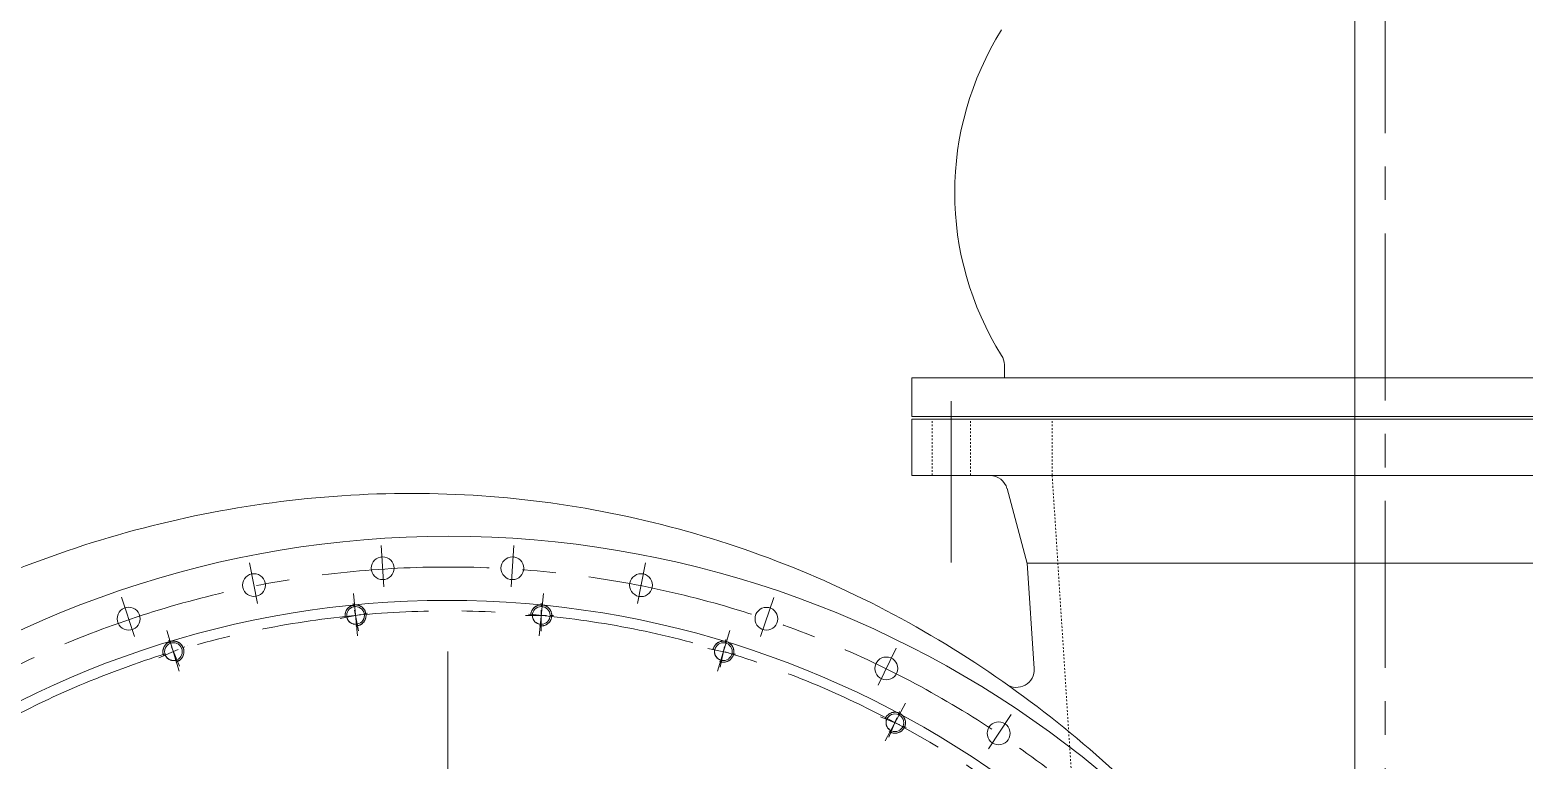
# Model space of a CAD drawing. Header units: inches. Extents: x 0 to 26418, y 0 to 20128.
# Drawn here: x 3764 to 4616, y 16180 to 16596 of the extents above; entities that cross this region are included whole.
import ezdxf

# ---------------------------------------------------------------- set-up
doc = ezdxf.new("R2010")
doc.units = ezdxf.units.IN
doc.header["$MEASUREMENT"] = 0
for name, pattern in [('ACAD_ISO02W100', [15, 12, -3]), ('CENTER', [50.8, 31.75, -6.35, 6.35, -6.35]), ('点画线', [18, 12, -2, 2, -2]), ('虚线', [2, 1, -1])]:
    doc.linetypes.add(name, pattern=pattern)
for name, color, linetype, lineweight in [('CAXA1', 5, 'CENTER', 5), ('中心线层', 5, 'CENTER', 5), ('细实线层', 7, 'Continuous', 5), ('虚线层', 6, 'ACAD_ISO02W100', 5)]:
    doc.layers.add(name, color=color, linetype=linetype, lineweight=lineweight)

msp = doc.modelspace()

# ---------------------------------------------------------------- linework, layer by layer
at = {"color": 7, "lineweight": 5}
for p, q in [((4519.8, 15882.91), (4519.8, 16785.18)), ((4807.19, 16398.08), (4267.19, 16398.08)), ((4267.19, 16398.08), (4267.19, 16376.08)), ((4319.91, 16405.49), (4319.91, 16398.08)), ((4807.19, 16376.08), (4267.19, 16376.08)), ((4267.19, 16374.42), (4807.19, 16374.42)), ((4267.19, 16342.42), (4267.19, 16374.42)), ((4267.19, 16374.42), (4807.19, 16374.42)), ((4267.19, 16342.42), (4807.19, 16342.42)), ((4332.84, 16292.31), (4321.43, 16334.9)), ((4336.87, 16232.29), (4332.84, 16292.42)), ((4332.84, 16292.42), (4741.13, 16292.42)), ((3944.08, 16263.01), (3944.06, 16262.7)), ((3944.06, 16262.7), (3944.07, 16262.38)), ((3944.07, 16262.38), (3944.09, 16262.07)), ((3944.1, 16263.32), (3944.08, 16263.01)), ((3944.09, 16262.07), (3944.12, 16261.76)), ((3944.15, 16263.63), (3944.1, 16263.32)), ((3944.12, 16261.76), (3944.18, 16261.45)), ((3944.21, 16263.94), (3944.15, 16263.63)), ((3944.18, 16261.45), (3945.11, 16261.63)), ((3944.18, 16261.45), (3944.18, 16261.45)), ((3944.29, 16264.25), (3944.21, 16263.94)), ((3944.38, 16264.55), (3944.29, 16264.25)), ((3944.49, 16264.84), (3944.38, 16264.55)), ((3944.61, 16265.13), (3944.49, 16264.84)), ((3944.75, 16265.41), (3944.61, 16265.13)), ((3944.91, 16265.69), (3944.75, 16265.41)), ((3945.07, 16265.95), (3944.91, 16265.69)), ((3945.25, 16266.21), (3945.07, 16265.95)), ((3945.11, 16261.63), (3945.11, 16261.63)), ((3945.11, 16261.63), (3945.17, 16261.37)), ((3945.17, 16261.37), (3945.24, 16261.12)), ((3945.24, 16261.12), (3945.32, 16260.87)), ((3945.45, 16266.46), (3945.25, 16266.21)), ((3945.32, 16260.87), (3945.42, 16260.62)), ((3945.66, 16266.69), (3945.45, 16266.46)), ((3945.88, 16266.92), (3945.66, 16266.69)), ((3946.11, 16267.13), (3945.88, 16266.92)), ((3946.35, 16267.33), (3946.11, 16267.13)), ((3946.6, 16267.52), (3946.35, 16267.33)), ((3946.86, 16267.69), (3946.6, 16267.52)), ((3947.13, 16267.85), (3946.86, 16267.69)), ((3947.41, 16268), (3947.13, 16267.85)), ((3947.69, 16268.13), (3947.41, 16268)), ((3947.99, 16268.25), (3947.69, 16268.13)), ((3948.28, 16268.35), (3947.99, 16268.25)), ((3948.59, 16268.43), (3948.28, 16268.35)), ((3948.89, 16268.5), (3948.59, 16268.43)), ((3949.2, 16268.56), (3948.89, 16268.5)), ((3949.51, 16268.59), (3949.2, 16268.56)), ((3949.83, 16268.61), (3949.51, 16268.59)), ((3950.14, 16268.62), (3949.83, 16268.61)), ((3950.45, 16268.61), (3950.14, 16268.62)), ((3950.77, 16268.58), (3950.45, 16268.61)), ((3951.08, 16268.53), (3950.77, 16268.58)), ((3951.39, 16268.47), (3951.08, 16268.53)), ((3951.69, 16268.39), (3951.39, 16268.47)), ((3951.99, 16268.3), (3951.69, 16268.39)), ((3952.29, 16268.19), (3951.99, 16268.3)), ((3952.57, 16268.07), (3952.29, 16268.19)), ((3952.86, 16267.93), (3952.57, 16268.07)), ((3953.13, 16267.77), (3952.86, 16267.93)), ((3953.4, 16267.61), (3953.13, 16267.77)), ((3953.65, 16267.43), (3953.4, 16267.61)), ((3953.9, 16267.23), (3953.65, 16267.43)), ((3954.14, 16267.02), (3953.9, 16267.23)), ((3954.36, 16266.81), (3954.14, 16267.02)), ((3954.57, 16266.57), (3954.36, 16266.81)), ((3954.77, 16266.33), (3954.57, 16266.57)), ((3954.96, 16266.08), (3954.77, 16266.33)), ((3955.14, 16265.82), (3954.96, 16266.08)), ((3955.3, 16265.55), (3955.14, 16265.82)), ((3955.44, 16265.27), (3955.3, 16265.55)), ((3955.58, 16264.99), (3955.44, 16265.27)), ((3955.69, 16264.7), (3955.58, 16264.99)), ((3955.79, 16264.4), (3955.69, 16264.7)), ((3955.74, 16260.69), (3955.84, 16260.99)), ((3955.88, 16264.1), (3955.79, 16264.4)), ((3955.84, 16260.99), (3955.91, 16261.29)), ((3955.95, 16263.79), (3955.88, 16264.1)), ((3955.91, 16261.29), (3955.98, 16261.6)), ((3956, 16263.48), (3955.95, 16263.79)), ((3955.95, 16263.79), (3955.95, 16263.79)), ((3955.98, 16261.6), (3956.02, 16261.91)), ((3956.04, 16263.17), (3956, 16263.48)), ((3956.02, 16261.91), (3956.05, 16262.23)), ((3956.06, 16262.85), (3956.04, 16263.17)), ((3956.05, 16262.23), (3956.06, 16262.54)), ((3956.06, 16262.54), (3956.06, 16262.85)), ((4049.93, 16262.93), (4049.92, 16262.62)), ((4049.92, 16262.62), (4049.92, 16262.62)), ((4049.92, 16262.62), (4050.87, 16262.62)), ((4049.95, 16263.25), (4049.93, 16262.93)), ((4049.99, 16263.56), (4049.95, 16263.25)), ((4050.05, 16263.87), (4049.99, 16263.56)), ((4050.13, 16264.17), (4050.05, 16263.87)), ((4050.21, 16264.47), (4050.13, 16264.17)), ((4050.32, 16264.77), (4050.21, 16264.47)), ((4050.44, 16265.06), (4050.32, 16264.77)), ((4050.57, 16265.34), (4050.44, 16265.06)), ((4050.72, 16265.62), (4050.57, 16265.34)), ((4050.89, 16265.89), (4050.72, 16265.62)), ((4050.87, 16262.62), (4050.87, 16262.62)), ((4050.87, 16262.62), (4050.88, 16262.35)), ((4050.88, 16262.35), (4050.9, 16262.09)), ((4051.07, 16266.15), (4050.89, 16265.89)), ((4050.9, 16262.09), (4050.93, 16261.83)), ((4050.93, 16261.83), (4050.98, 16261.57)), ((4050.98, 16261.57), (4051.04, 16261.31)), ((4051.04, 16261.31), (4051.12, 16261.06)), ((4051.26, 16266.39), (4051.07, 16266.15)), ((4051.12, 16261.06), (4051.2, 16260.81)), ((4051.46, 16266.63), (4051.26, 16266.39)), ((4051.68, 16266.86), (4051.46, 16266.63)), ((4051.91, 16267.08), (4051.68, 16266.86)), ((4052.15, 16267.28), (4051.91, 16267.08)), ((4052.39, 16267.47), (4052.15, 16267.28)), ((4052.65, 16267.65), (4052.39, 16267.47)), ((4052.92, 16267.81), (4052.65, 16267.65)), ((4053.2, 16267.96), (4052.92, 16267.81)), ((4053.48, 16268.1), (4053.2, 16267.96)), ((4053.77, 16268.22), (4053.48, 16268.1)), ((4054.07, 16268.32), (4053.77, 16268.22)), ((4054.37, 16268.41), (4054.07, 16268.32)), ((4054.67, 16268.49), (4054.37, 16268.41)), ((4054.98, 16268.54), (4054.67, 16268.49)), ((4055.29, 16268.59), (4054.98, 16268.54)), ((4055.61, 16268.61), (4055.29, 16268.59)), ((4055.92, 16268.62), (4055.61, 16268.61)), ((4056.24, 16268.61), (4055.92, 16268.62)), ((4056.55, 16268.59), (4056.24, 16268.61)), ((4056.86, 16268.54), (4056.55, 16268.59)), ((4057.17, 16268.49), (4056.86, 16268.54)), ((4057.47, 16268.41), (4057.17, 16268.49)), ((4057.78, 16268.32), (4057.47, 16268.41)), ((4058.07, 16268.22), (4057.78, 16268.32)), ((4058.36, 16268.1), (4058.07, 16268.22)), ((4058.64, 16267.96), (4058.36, 16268.1)), ((4058.92, 16267.81), (4058.64, 16267.96)), ((4059.19, 16267.65), (4058.92, 16267.81)), ((4059.45, 16267.47), (4059.19, 16267.65)), ((4059.7, 16267.28), (4059.45, 16267.47)), ((4059.94, 16267.08), (4059.7, 16267.28)), ((4060.16, 16266.86), (4059.94, 16267.08)), ((4060.38, 16266.63), (4060.16, 16266.86)), ((4060.58, 16266.39), (4060.38, 16266.63)), ((4060.78, 16266.15), (4060.58, 16266.39)), ((4060.95, 16265.89), (4060.78, 16266.15)), ((4061.12, 16265.62), (4060.95, 16265.89)), ((4061.27, 16265.34), (4061.12, 16265.62)), ((4061.4, 16265.06), (4061.27, 16265.34)), ((4061.52, 16264.77), (4061.4, 16265.06)), ((4061.63, 16264.47), (4061.52, 16264.77)), ((4061.72, 16264.17), (4061.63, 16264.47)), ((4061.63, 16260.76), (4061.72, 16261.07)), ((4061.79, 16263.87), (4061.72, 16264.17)), ((4061.72, 16261.07), (4061.79, 16261.37)), ((4061.85, 16263.56), (4061.79, 16263.87)), ((4061.79, 16261.37), (4061.85, 16261.68)), ((4061.89, 16263.25), (4061.85, 16263.56)), ((4061.85, 16261.68), (4061.89, 16261.99)), ((4061.91, 16262.93), (4061.89, 16263.25)), ((4061.89, 16261.99), (4061.91, 16262.3)), ((4061.92, 16262.62), (4061.91, 16262.93)), ((4061.91, 16262.3), (4061.92, 16262.62)), ((4061.92, 16262.62), (4061.92, 16262.62)), ((3945.42, 16260.62), (3945.53, 16260.38)), ((3945.53, 16260.38), (3945.65, 16260.15)), ((3945.65, 16260.15), (3945.79, 16259.92)), ((3945.79, 16259.92), (3945.94, 16259.7)), ((3945.94, 16259.7), (3946.09, 16259.49)), ((3946.09, 16259.49), (3946.26, 16259.29)), ((3946.26, 16259.29), (3946.44, 16259.09)), ((3946.44, 16259.09), (3946.63, 16258.91)), ((3946.63, 16258.91), (3946.83, 16258.73)), ((3946.83, 16258.73), (3947.04, 16258.57)), ((3947.04, 16258.57), (3947.26, 16258.42)), ((3947.26, 16258.42), (3947.48, 16258.28)), ((3947.48, 16258.28), (3947.71, 16258.15)), ((3947.71, 16258.15), (3947.95, 16258.03)), ((3947.95, 16258.03), (3948.19, 16257.93)), ((3948.19, 16257.93), (3948.44, 16257.83)), ((3948.44, 16257.83), (3948.69, 16257.76)), ((3948.69, 16257.76), (3948.95, 16257.69)), ((3948.95, 16257.69), (3949.21, 16257.64)), ((3949.21, 16257.64), (3949.47, 16257.6)), ((3949.47, 16257.6), (3949.73, 16257.58)), ((3949.73, 16257.58), (3950, 16257.57)), ((3950, 16257.57), (3950.26, 16257.57)), ((3950.26, 16257.57), (3950.52, 16257.59)), ((3950.52, 16257.59), (3950.79, 16257.62)), ((3950.79, 16257.62), (3951.05, 16257.66)), ((3951.05, 16257.66), (3951.05, 16257.66)), ((3951.05, 16257.66), (3951.23, 16256.73)), ((3951.23, 16256.73), (3951.54, 16256.8)), ((3951.23, 16256.73), (3951.23, 16256.73)), ((3951.54, 16256.8), (3951.84, 16256.89)), ((3951.84, 16256.89), (3952.14, 16256.99)), ((3952.14, 16256.99), (3952.43, 16257.11)), ((3952.43, 16257.11), (3952.72, 16257.24)), ((3952.72, 16257.24), (3952.99, 16257.38)), ((3952.99, 16257.38), (3953.26, 16257.54)), ((3953.26, 16257.54), (3953.53, 16257.72)), ((3953.53, 16257.72), (3953.78, 16257.91)), ((3953.78, 16257.91), (3954.02, 16258.11)), ((3954.02, 16258.11), (3954.25, 16258.32)), ((3954.25, 16258.32), (3954.47, 16258.55)), ((3954.47, 16258.55), (3954.68, 16258.78)), ((3954.68, 16258.78), (3954.87, 16259.03)), ((3954.87, 16259.03), (3955.05, 16259.29)), ((3955.05, 16259.29), (3955.22, 16259.55)), ((3955.22, 16259.55), (3955.37, 16259.82)), ((3955.37, 16259.82), (3955.51, 16260.11)), ((3955.51, 16260.11), (3955.64, 16260.4)), ((3955.64, 16260.4), (3955.74, 16260.69)), ((4051.2, 16260.81), (4051.31, 16260.56)), ((4051.31, 16260.56), (4051.42, 16260.32)), ((4051.42, 16260.32), (4051.55, 16260.09)), ((4051.55, 16260.09), (4051.68, 16259.87)), ((4051.68, 16259.87), (4051.83, 16259.65)), ((4051.83, 16259.65), (4051.99, 16259.44)), ((4051.99, 16259.44), (4052.17, 16259.24)), ((4052.17, 16259.24), (4052.35, 16259.05)), ((4052.35, 16259.05), (4052.54, 16258.86)), ((4052.54, 16258.86), (4052.74, 16258.69)), ((4052.74, 16258.69), (4052.95, 16258.53)), ((4052.95, 16258.53), (4053.17, 16258.38)), ((4053.17, 16258.38), (4053.39, 16258.24)), ((4053.39, 16258.24), (4053.63, 16258.12)), ((4053.63, 16258.12), (4053.87, 16258)), ((4053.87, 16258), (4054.11, 16257.9)), ((4054.11, 16257.9), (4054.36, 16257.81)), ((4054.36, 16257.81), (4054.61, 16257.74)), ((4054.61, 16257.74), (4054.87, 16257.68)), ((4054.87, 16257.68), (4055.13, 16257.63)), ((4055.13, 16257.63), (4055.39, 16257.59)), ((4055.39, 16257.59), (4055.66, 16257.57)), ((4055.66, 16257.57), (4055.92, 16257.57)), ((4055.92, 16257.57), (4055.92, 16257.57)), ((4055.92, 16257.57), (4055.92, 16256.62)), ((4055.92, 16256.62), (4056.24, 16256.63)), ((4055.92, 16256.62), (4055.92, 16256.62)), ((4056.24, 16256.63), (4056.55, 16256.65)), ((4056.55, 16256.65), (4056.86, 16256.69)), ((4056.86, 16256.69), (4057.17, 16256.75)), ((4057.17, 16256.75), (4057.47, 16256.82)), ((4057.47, 16256.82), (4057.78, 16256.91)), ((4057.78, 16256.91), (4058.07, 16257.02)), ((4058.07, 16257.02), (4058.36, 16257.14)), ((4058.36, 16257.14), (4058.64, 16257.27)), ((4058.64, 16257.27), (4058.92, 16257.42)), ((4058.92, 16257.42), (4059.19, 16257.59)), ((4059.19, 16257.59), (4059.45, 16257.76)), ((4059.45, 16257.76), (4059.7, 16257.96)), ((4059.7, 16257.96), (4059.94, 16258.16)), ((4059.94, 16258.16), (4060.16, 16258.38)), ((4060.16, 16258.38), (4060.38, 16258.6)), ((4060.38, 16258.6), (4060.58, 16258.84)), ((4060.58, 16258.84), (4060.78, 16259.09)), ((4060.78, 16259.09), (4060.95, 16259.35)), ((4060.95, 16259.35), (4061.12, 16259.62)), ((4061.12, 16259.62), (4061.27, 16259.89)), ((4061.27, 16259.89), (4061.4, 16260.18)), ((4061.4, 16260.18), (4061.52, 16260.47)), ((4061.52, 16260.47), (4061.63, 16260.76)), ((3840.58, 16243.97), (3840.49, 16243.67)), ((3840.69, 16244.26), (3840.58, 16243.97)), ((3840.82, 16244.55), (3840.69, 16244.26)), ((3840.97, 16244.83), (3840.82, 16244.55)), ((3841.12, 16245.1), (3840.97, 16244.83)), ((3841.29, 16245.37), (3841.12, 16245.1)), ((3841.48, 16245.62), (3841.29, 16245.37)), ((3841.68, 16245.86), (3841.48, 16245.62)), ((3841.89, 16246.1), (3841.68, 16245.86)), ((3842.11, 16246.32), (3841.89, 16246.1)), ((3842.34, 16246.53), (3842.11, 16246.32)), ((3842.59, 16246.73), (3842.34, 16246.53)), ((3842.84, 16246.91), (3842.59, 16246.73)), ((3843.1, 16247.08), (3842.84, 16246.91)), ((3843.38, 16247.24), (3843.1, 16247.08)), ((3843.65, 16247.38), (3843.38, 16247.24)), ((3843.94, 16247.51), (3843.65, 16247.38)), ((3844.24, 16247.62), (3843.94, 16247.51)), ((3844.53, 16247.72), (3844.24, 16247.62)), ((3844.84, 16247.8), (3844.53, 16247.72)), ((3845.14, 16247.87), (3844.84, 16247.8)), ((3845.45, 16247.92), (3845.14, 16247.87)), ((3845.77, 16247.95), (3845.45, 16247.92)), ((3846.08, 16247.96), (3845.77, 16247.95)), ((3846.4, 16247.96), (3846.08, 16247.96)), ((3846.71, 16247.95), (3846.4, 16247.96)), ((3847.02, 16247.92), (3846.71, 16247.95)), ((3847.33, 16247.87), (3847.02, 16247.92)), ((3847.64, 16247.8), (3847.33, 16247.87)), ((3847.94, 16247.72), (3847.64, 16247.8)), ((3848.24, 16247.62), (3847.94, 16247.72)), ((3848.53, 16247.51), (3848.24, 16247.62)), ((3848.82, 16247.38), (3848.53, 16247.51)), ((3849.1, 16247.24), (3848.82, 16247.38)), ((3849.37, 16247.08), (3849.1, 16247.24)), ((3849.64, 16246.91), (3849.37, 16247.08)), ((3849.89, 16246.73), (3849.64, 16246.91)), ((3850.13, 16246.53), (3849.89, 16246.73)), ((3850.37, 16246.32), (3850.13, 16246.53)), ((3850.59, 16246.1), (3850.37, 16246.32)), ((3850.8, 16245.86), (3850.59, 16246.1)), ((3851, 16245.62), (3850.8, 16245.86)), ((3851.18, 16245.37), (3851, 16245.62)), ((3851.35, 16245.1), (3851.18, 16245.37)), ((3851.51, 16244.83), (3851.35, 16245.1)), ((3851.65, 16244.55), (3851.51, 16244.83)), ((3851.78, 16244.26), (3851.65, 16244.55)), ((3851.89, 16243.97), (3851.78, 16244.26)), ((3851.78, 16244.26), (3851.78, 16244.26)), ((3851.99, 16243.67), (3851.89, 16243.97)), ((4154.12, 16244.04), (4154.02, 16243.75)), ((4154.23, 16244.34), (4154.12, 16244.04)), ((4154.36, 16244.62), (4154.23, 16244.34)), ((4154.51, 16244.9), (4154.36, 16244.62)), ((4154.67, 16245.17), (4154.51, 16244.9)), ((4154.85, 16245.43), (4154.67, 16245.17)), ((4155.03, 16245.68), (4154.85, 16245.43)), ((4155.23, 16245.92), (4155.03, 16245.68)), ((4155.45, 16246.15), (4155.23, 16245.92)), ((4155.67, 16246.37), (4155.45, 16246.15)), ((4155.91, 16246.58), (4155.67, 16246.37)), ((4156.16, 16246.77), (4155.91, 16246.58)), ((4156.41, 16246.96), (4156.16, 16246.77)), ((4156.68, 16247.12), (4156.41, 16246.96)), ((4156.95, 16247.28), (4156.68, 16247.12)), ((4157.23, 16247.42), (4156.95, 16247.28)), ((4157.52, 16247.54), (4157.23, 16247.42)), ((4157.82, 16247.65), (4157.52, 16247.54)), ((4158.12, 16247.74), (4157.82, 16247.65)), ((4158.42, 16247.82), (4158.12, 16247.74)), ((4158.73, 16247.88), (4158.42, 16247.82)), ((4159.04, 16247.92), (4158.73, 16247.88)), ((4159.35, 16247.95), (4159.04, 16247.92)), ((4159.67, 16247.97), (4159.35, 16247.95)), ((4159.98, 16247.96), (4159.67, 16247.97)), ((4160.29, 16247.94), (4159.98, 16247.96)), ((4160.61, 16247.9), (4160.29, 16247.94)), ((4160.92, 16247.85), (4160.61, 16247.9)), ((4161.22, 16247.78), (4160.92, 16247.85)), ((4161.52, 16247.7), (4161.22, 16247.78)), ((4161.82, 16247.6), (4161.52, 16247.7)), ((4162.11, 16247.48), (4161.82, 16247.6)), ((4162.4, 16247.35), (4162.11, 16247.48)), ((4162.68, 16247.2), (4162.4, 16247.35)), ((4162.95, 16247.04), (4162.68, 16247.2)), ((4163.21, 16246.87), (4162.95, 16247.04)), ((4163.46, 16246.68), (4163.21, 16246.87)), ((4163.7, 16246.48), (4163.46, 16246.68)), ((4163.93, 16246.26), (4163.7, 16246.48)), ((4164.15, 16246.04), (4163.93, 16246.26)), ((4164.36, 16245.8), (4164.15, 16246.04)), ((4164.55, 16245.56), (4164.36, 16245.8)), ((4164.73, 16245.3), (4164.55, 16245.56)), ((4164.9, 16245.03), (4164.73, 16245.3)), ((4165.06, 16244.76), (4164.9, 16245.03)), ((4165.19, 16244.48), (4165.06, 16244.76)), ((4165.32, 16244.19), (4165.19, 16244.48)), ((4165.43, 16243.9), (4165.32, 16244.19)), ((4165.52, 16243.6), (4165.43, 16243.9)), ((3840.26, 16242.44), (3840.24, 16242.12)), ((3840.24, 16242.12), (3840.24, 16241.81)), ((3840.24, 16241.81), (3840.26, 16241.5)), ((3840.29, 16242.75), (3840.26, 16242.44)), ((3840.26, 16241.5), (3840.29, 16241.18)), ((3840.34, 16243.06), (3840.29, 16242.75)), ((3840.29, 16241.18), (3840.34, 16240.87)), ((3840.4, 16243.37), (3840.34, 16243.06)), ((3840.34, 16240.87), (3840.4, 16240.57)), ((3840.49, 16243.67), (3840.4, 16243.37)), ((3840.4, 16240.57), (3840.49, 16240.26)), ((3840.49, 16240.26), (3840.58, 16239.96)), ((3840.58, 16239.96), (3840.69, 16239.67)), ((3840.69, 16239.67), (3841.57, 16240.03)), ((3840.69, 16239.67), (3840.69, 16239.67)), ((3841.57, 16240.03), (3841.57, 16240.03)), ((3841.57, 16240.03), (3841.68, 16239.79)), ((3841.68, 16239.79), (3841.8, 16239.56)), ((3841.8, 16239.56), (3841.93, 16239.33)), ((3841.93, 16239.33), (3842.07, 16239.1)), ((3842.07, 16239.1), (3842.23, 16238.89)), ((3842.23, 16238.89), (3842.4, 16238.69)), ((3842.4, 16238.69), (3842.57, 16238.49)), ((3842.57, 16238.49), (3842.76, 16238.3)), ((3842.76, 16238.3), (3842.96, 16238.12)), ((3842.96, 16238.12), (3843.16, 16237.96)), ((3843.16, 16237.96), (3843.38, 16237.8)), ((3843.38, 16237.8), (3843.6, 16237.66)), ((3843.6, 16237.66), (3843.83, 16237.53)), ((3843.83, 16237.53), (3844.06, 16237.41)), ((3844.06, 16237.41), (3844.3, 16237.3)), ((3844.3, 16237.3), (3844.55, 16237.2)), ((3844.55, 16237.2), (3844.8, 16237.12)), ((3844.8, 16237.12), (3845.06, 16237.05)), ((3845.06, 16237.05), (3845.32, 16237)), ((3845.32, 16237), (3845.58, 16236.96)), ((3845.58, 16236.96), (3845.84, 16236.93)), ((3845.84, 16236.93), (3846.11, 16236.92)), ((3846.11, 16236.92), (3846.37, 16236.92)), ((3846.37, 16236.92), (3846.63, 16236.93)), ((3846.63, 16236.93), (3846.9, 16236.96)), ((3846.9, 16236.96), (3847.16, 16237)), ((3847.16, 16237), (3847.42, 16237.05)), ((3847.42, 16237.05), (3847.67, 16237.12)), ((3847.67, 16237.12), (3847.92, 16237.2)), ((3847.92, 16237.2), (3848.17, 16237.3)), ((3848.17, 16237.3), (3848.17, 16237.3)), ((3848.17, 16237.3), (3848.53, 16236.42)), ((3848.53, 16236.42), (3848.82, 16236.55)), ((3848.53, 16236.42), (3848.53, 16236.42)), ((3848.82, 16236.55), (3849.1, 16236.69)), ((3849.1, 16236.69), (3849.37, 16236.85)), ((3849.37, 16236.85), (3849.64, 16237.02)), ((3849.64, 16237.02), (3849.89, 16237.21)), ((3849.89, 16237.21), (3850.13, 16237.4)), ((3850.13, 16237.4), (3850.37, 16237.61)), ((3850.37, 16237.61), (3850.59, 16237.84)), ((3850.59, 16237.84), (3850.8, 16238.07)), ((3850.8, 16238.07), (3851, 16238.31)), ((3851, 16238.31), (3851.18, 16238.57)), ((3851.18, 16238.57), (3851.35, 16238.83)), ((3851.35, 16238.83), (3851.51, 16239.1)), ((3851.51, 16239.1), (3851.65, 16239.38)), ((3851.65, 16239.38), (3851.78, 16239.67)), ((3851.78, 16239.67), (3851.89, 16239.96)), ((3851.89, 16239.96), (3851.99, 16240.26)), ((3852.07, 16243.37), (3851.99, 16243.67)), ((3851.99, 16240.26), (3852.07, 16240.57)), ((3852.14, 16243.06), (3852.07, 16243.37)), ((3852.07, 16240.57), (3852.14, 16240.87)), ((3852.19, 16242.75), (3852.14, 16243.06)), ((3852.14, 16240.87), (3852.19, 16241.18)), ((3852.22, 16242.44), (3852.19, 16242.75)), ((3852.19, 16241.18), (3852.22, 16241.5)), ((3852.24, 16242.12), (3852.22, 16242.44)), ((3852.22, 16241.5), (3852.24, 16241.81)), ((3852.24, 16241.81), (3852.24, 16242.12)), ((4153.93, 16243.44), (4153.86, 16243.14)), ((4153.86, 16243.14), (4153.86, 16243.14)), ((4153.86, 16243.14), (4154.79, 16242.95)), ((4154.02, 16243.75), (4153.93, 16243.44)), ((4154.7, 16242.16), (4154.69, 16241.9)), ((4154.69, 16241.9), (4154.7, 16241.64)), ((4154.71, 16242.43), (4154.7, 16242.16)), ((4154.7, 16241.64), (4154.73, 16241.37)), ((4154.74, 16242.69), (4154.71, 16242.43)), ((4154.73, 16241.37), (4154.77, 16241.11)), ((4154.79, 16242.95), (4154.74, 16242.69)), ((4154.77, 16241.11), (4154.82, 16240.85)), ((4154.79, 16242.95), (4154.79, 16242.95)), ((4154.82, 16240.85), (4154.88, 16240.6)), ((4154.88, 16240.6), (4154.96, 16240.34)), ((4154.96, 16240.34), (4155.05, 16240.09)), ((4155.05, 16240.09), (4155.16, 16239.85)), ((4155.16, 16239.85), (4155.27, 16239.61)), ((4155.27, 16239.61), (4155.4, 16239.38)), ((4155.4, 16239.38), (4155.54, 16239.16)), ((4155.54, 16239.16), (4155.7, 16238.94)), ((4155.7, 16238.94), (4155.86, 16238.74)), ((4155.86, 16238.74), (4156.04, 16238.54)), ((4156.04, 16238.54), (4156.22, 16238.35)), ((4156.22, 16238.35), (4156.41, 16238.17)), ((4156.41, 16238.17), (4156.62, 16238)), ((4156.62, 16238), (4156.83, 16237.84)), ((4156.83, 16237.84), (4157.05, 16237.69)), ((4157.05, 16237.69), (4157.28, 16237.56)), ((4157.28, 16237.56), (4157.51, 16237.43)), ((4157.51, 16237.43), (4157.75, 16237.32)), ((4157.75, 16237.32), (4158, 16237.23)), ((4158, 16237.23), (4158.25, 16237.14)), ((4158.25, 16237.14), (4158.5, 16237.07)), ((4158.5, 16237.07), (4158.76, 16237.01)), ((4158.76, 16237.01), (4158.57, 16236.08)), ((4158.57, 16236.08), (4158.57, 16236.08)), ((4158.57, 16236.08), (4158.88, 16236.03)), ((4158.76, 16237.01), (4158.76, 16237.01)), ((4158.88, 16236.03), (4159.2, 16235.99)), ((4159.2, 16235.99), (4159.51, 16235.97)), ((4159.51, 16235.97), (4159.82, 16235.97)), ((4159.82, 16235.97), (4160.14, 16235.98)), ((4160.14, 16235.98), (4160.45, 16236.01)), ((4160.45, 16236.01), (4160.76, 16236.05)), ((4160.76, 16236.05), (4161.07, 16236.11)), ((4161.07, 16236.11), (4161.37, 16236.19)), ((4161.37, 16236.19), (4161.67, 16236.28)), ((4161.67, 16236.28), (4161.97, 16236.39)), ((4161.97, 16236.39), (4162.26, 16236.52)), ((4162.26, 16236.52), (4162.54, 16236.66)), ((4162.54, 16236.66), (4162.81, 16236.81)), ((4162.81, 16236.81), (4163.08, 16236.98)), ((4163.08, 16236.98), (4163.34, 16237.16)), ((4163.34, 16237.16), (4163.58, 16237.35)), ((4163.58, 16237.35), (4163.82, 16237.56)), ((4163.82, 16237.56), (4164.04, 16237.78)), ((4164.04, 16237.78), (4164.26, 16238.01)), ((4164.26, 16238.01), (4164.46, 16238.25)), ((4164.46, 16238.25), (4164.65, 16238.5)), ((4164.65, 16238.5), (4164.82, 16238.76)), ((4164.82, 16238.76), (4164.98, 16239.03)), ((4164.98, 16239.03), (4165.13, 16239.31)), ((4165.13, 16239.31), (4165.26, 16239.6)), ((4165.26, 16239.6), (4165.37, 16239.89)), ((4165.37, 16239.89), (4165.48, 16240.19)), ((4165.48, 16240.19), (4165.56, 16240.49)), ((4165.6, 16243.29), (4165.52, 16243.6)), ((4165.56, 16240.49), (4165.63, 16240.8)), ((4165.66, 16242.98), (4165.6, 16243.29)), ((4165.63, 16240.8), (4165.68, 16241.11)), ((4165.63, 16240.8), (4165.63, 16240.8)), ((4165.7, 16242.67), (4165.66, 16242.98)), ((4165.68, 16241.11), (4165.72, 16241.42)), ((4165.73, 16242.36), (4165.7, 16242.67)), ((4165.72, 16241.42), (4165.74, 16241.73)), ((4165.74, 16242.05), (4165.73, 16242.36)), ((4165.74, 16241.73), (4165.74, 16242.05)), ((4252.13, 16204.04), (4252, 16203.75)), ((4252, 16203.75), (4252, 16203.75)), ((4252, 16203.75), (4252.88, 16203.39)), ((4252.27, 16204.32), (4252.13, 16204.04)), ((4252.43, 16204.59), (4252.27, 16204.32)), ((4252.6, 16204.85), (4252.43, 16204.59)), ((4252.51, 16201.85), (4252.49, 16201.59)), ((4252.49, 16201.59), (4252.49, 16201.32)), ((4252.49, 16201.32), (4252.51, 16201.06)), ((4252.54, 16202.12), (4252.51, 16201.85)), ((4252.58, 16202.38), (4252.54, 16202.12)), ((4252.63, 16202.64), (4252.58, 16202.38)), ((4252.79, 16205.11), (4252.6, 16204.85)), ((4252.7, 16202.89), (4252.63, 16202.64)), ((4252.78, 16203.14), (4252.7, 16202.89)), ((4252.88, 16203.39), (4252.78, 16203.14)), ((4252.98, 16205.35), (4252.79, 16205.11)), ((4252.88, 16203.39), (4252.88, 16203.39)), ((4253.19, 16205.59), (4252.98, 16205.35)), ((4253.42, 16205.81), (4253.19, 16205.59)), ((4253.65, 16206.02), (4253.42, 16205.81)), ((4253.89, 16206.22), (4253.65, 16206.02)), ((4254.15, 16206.4), (4253.89, 16206.22)), ((4254.41, 16206.57), (4254.15, 16206.4)), ((4254.68, 16206.73), (4254.41, 16206.57)), ((4254.96, 16206.87), (4254.68, 16206.73)), ((4255.25, 16207), (4254.96, 16206.87)), ((4255.54, 16207.11), (4255.25, 16207)), ((4255.84, 16207.21), (4255.54, 16207.11)), ((4256.15, 16207.29), (4255.84, 16207.21)), ((4256.45, 16207.36), (4256.15, 16207.29)), ((4256.76, 16207.4), (4256.45, 16207.36)), ((4257.08, 16207.44), (4256.76, 16207.4)), ((4257.39, 16207.45), (4257.08, 16207.44)), ((4257.7, 16207.45), (4257.39, 16207.45)), ((4258.02, 16207.44), (4257.7, 16207.45)), ((4258.33, 16207.4), (4258.02, 16207.44)), ((4258.64, 16207.36), (4258.33, 16207.4)), ((4258.95, 16207.29), (4258.64, 16207.36)), ((4259.25, 16207.21), (4258.95, 16207.29)), ((4259.55, 16207.11), (4259.25, 16207.21)), ((4259.84, 16207), (4259.55, 16207.11)), ((4260.13, 16206.87), (4259.84, 16207)), ((4260.41, 16206.73), (4260.13, 16206.87)), ((4260.68, 16206.57), (4260.41, 16206.73)), ((4260.94, 16206.4), (4260.68, 16206.57)), ((4261.2, 16206.22), (4260.94, 16206.4)), ((4261.44, 16206.02), (4261.2, 16206.22)), ((4261.68, 16205.81), (4261.44, 16206.02)), ((4261.9, 16205.59), (4261.68, 16205.81)), ((4262.11, 16205.35), (4261.9, 16205.59)), ((4262.31, 16205.11), (4262.11, 16205.35)), ((4262.49, 16204.85), (4262.31, 16205.11)), ((4262.66, 16204.59), (4262.49, 16204.85)), ((4262.82, 16204.32), (4262.66, 16204.59)), ((4262.96, 16204.04), (4262.82, 16204.32)), ((4263.09, 16203.75), (4262.96, 16204.04)), ((4263.2, 16203.46), (4263.09, 16203.75)), ((4263.3, 16203.16), (4263.2, 16203.46)), ((4263.38, 16202.86), (4263.3, 16203.16)), ((4263.45, 16202.55), (4263.38, 16202.86)), ((4263.49, 16202.24), (4263.45, 16202.55)), ((4263.53, 16201.93), (4263.49, 16202.24)), ((4263.54, 16201.61), (4263.53, 16201.93)), ((4263.53, 16200.99), (4263.54, 16201.3)), ((4263.54, 16201.3), (4263.54, 16201.61)), ((4252.51, 16201.06), (4252.54, 16200.8)), ((4252.54, 16200.8), (4252.58, 16200.54)), ((4252.58, 16200.54), (4252.63, 16200.28)), ((4252.63, 16200.28), (4252.7, 16200.02)), ((4252.7, 16200.02), (4252.78, 16199.77)), ((4252.78, 16199.77), (4252.88, 16199.52)), ((4252.88, 16199.52), (4252.99, 16199.28)), ((4252.99, 16199.28), (4253.11, 16199.05)), ((4253.11, 16199.05), (4253.24, 16198.82)), ((4253.24, 16198.82), (4253.38, 16198.59)), ((4253.38, 16198.59), (4253.54, 16198.38)), ((4253.54, 16198.38), (4253.7, 16198.17)), ((4253.7, 16198.17), (4253.88, 16197.98)), ((4253.88, 16197.98), (4254.07, 16197.79)), ((4254.07, 16197.79), (4254.26, 16197.61)), ((4254.26, 16197.61), (4254.47, 16197.45)), ((4254.47, 16197.45), (4254.68, 16197.29)), ((4254.68, 16197.29), (4254.91, 16197.15)), ((4254.91, 16197.15), (4255.14, 16197.02)), ((4255.14, 16197.02), (4255.37, 16196.9)), ((4255.61, 16196.79), (4255.25, 16195.91)), ((4255.25, 16195.91), (4255.25, 16195.91)), ((4255.25, 16195.91), (4255.54, 16195.8)), ((4255.37, 16196.9), (4255.61, 16196.79)), ((4255.54, 16195.8), (4255.84, 16195.7)), ((4255.61, 16196.79), (4255.61, 16196.79)), ((4255.84, 16195.7), (4256.15, 16195.62)), ((4256.15, 16195.62), (4256.45, 16195.56)), ((4256.45, 16195.56), (4256.76, 16195.51)), ((4256.76, 16195.51), (4257.08, 16195.47)), ((4257.08, 16195.47), (4257.39, 16195.46)), ((4257.39, 16195.46), (4257.7, 16195.46)), ((4257.7, 16195.46), (4258.02, 16195.47)), ((4258.02, 16195.47), (4258.33, 16195.51)), ((4258.33, 16195.51), (4258.64, 16195.56)), ((4258.64, 16195.56), (4258.95, 16195.62)), ((4258.95, 16195.62), (4259.25, 16195.7)), ((4259.25, 16195.7), (4259.55, 16195.8)), ((4259.55, 16195.8), (4259.84, 16195.91)), ((4259.84, 16195.91), (4260.13, 16196.04)), ((4260.13, 16196.04), (4260.41, 16196.18)), ((4260.41, 16196.18), (4260.68, 16196.34)), ((4260.68, 16196.34), (4260.94, 16196.51)), ((4260.94, 16196.51), (4261.2, 16196.7)), ((4261.2, 16196.7), (4261.44, 16196.89)), ((4261.44, 16196.89), (4261.68, 16197.1)), ((4261.68, 16197.1), (4261.9, 16197.33)), ((4261.9, 16197.33), (4262.11, 16197.56)), ((4262.11, 16197.56), (4262.31, 16197.8)), ((4262.31, 16197.8), (4262.49, 16198.06)), ((4262.49, 16198.06), (4262.66, 16198.32)), ((4262.66, 16198.32), (4262.82, 16198.59)), ((4262.82, 16198.59), (4262.96, 16198.87)), ((4262.96, 16198.87), (4263.09, 16199.16)), ((4263.09, 16199.16), (4263.2, 16199.45)), ((4263.09, 16199.16), (4263.09, 16199.16)), ((4263.2, 16199.45), (4263.3, 16199.75)), ((4263.3, 16199.75), (4263.38, 16200.06)), ((4263.38, 16200.06), (4263.45, 16200.36)), ((4263.45, 16200.36), (4263.49, 16200.67)), ((4263.49, 16200.67), (4263.53, 16200.99))]:
    msp.add_line(p, q, dxfattribs=at)
for centre, radius in [((3965.51, 16289.54), 6.5), ((4039.48, 16289.53), 6.5), ((3892.17, 16279.89), 6.5), ((4112.82, 16279.87), 6.5), ((3820.71, 16260.75), 6.5), ((3950.06, 16262.62), 5.05), ((4055.92, 16262.62), 5.05), ((4184.28, 16260.72), 6.5), ((3846.24, 16241.97), 5.05), ((4159.75, 16241.97), 5.05), ((4252.62, 16232.41), 6.5), ((4257.55, 16201.46), 5.05), ((4316.68, 16195.42), 6.5)]:
    msp.add_circle(centre, radius, dxfattribs=at)
for centre, radius, start, end in [((4465.8, 16503.58), 174.19, 147.82112, 212.17888), ((4309.91, 16405.49), 10, 0, 32.17888), ((4311.77, 16332.31), 10, 15, 90), ((4002.99, 15725.22), 582.5, 301.35579, 238.58501), ((4002.46, 15725.22), 546, 303.50842, 236.55604), ((4326.9, 16231.62), 10, 234.75083, 3.84173)]:
    msp.add_arc(centre, radius, start, end, dxfattribs=at)
msp.add_open_spline([(4417.27, 16139.5), (4382.18, 16177.06), (4302.01, 16244.38), (4159.39, 16311.95), (4001.93, 16339.1), (3841.62, 16322.69), (3689.54, 16265.51), (3556.26, 16170.03), (3451.48, 16042.06), (3382.93, 15890.15), (3354.29, 15724.24), (3373.75, 15555.77), (3434.64, 15396.58), (3535.87, 15257.81), (3670.32, 15149.21), (3829.4, 15078.83), (4002.38, 15051.32), (4177.64, 15070.42), (4343.16, 15134.22), (4487.22, 15239.67), (4600.08, 15379.45), (4673.27, 15544.76), (4691.55, 15664.49), (4693.22, 15724.42)], degree=3, knots=[0, 0, 0, 0, 6187.666026, 12450.355458, 18783.77638, 25175.55398, 31622.065679, 38124.713595, 44683.237858, 51298.550922, 57973.870728, 64697.019294, 71462.748657, 78273.501796, 85129.278897, 92030.080145, 98977.285843, 105969.701152, 113006.622999, 120087.951186, 127214.495945, 134386.492849, 141603.663266, 141603.663266, 141603.663266, 141603.663266], dxfattribs=at)
at = {"layer": 'CAXA1', "linetype": 'CENTER', "lineweight": 5, "ltscale": 3}
for p, q in [((4537.07, 16080.31), (4537.07, 18824.14)), ((4289.69, 16292.78), (4289.69, 16384.72)), ((3966.2, 16278.95), (3964.67, 16302.39)), ((4038.79, 16278.95), (4040.33, 16302.39)), ((3894.24, 16269.48), (3889.65, 16292.52)), ((4110.75, 16269.47), (4115.34, 16292.51)), ((3824.12, 16250.7), (3816.57, 16272.94)), ((3951.2, 16251.06), (3948.83, 16275.17)), ((4054.78, 16251.06), (4057.16, 16275.17)), ((4180.87, 16250.68), (4188.42, 16272.92)), ((3849.61, 16230.85), (3842.58, 16254.03)), ((4156.37, 16230.85), (4163.41, 16254.03)), ((4247.93, 16222.9), (4258.32, 16243.96)), ((4002.73, 16242.05), (4002.73, 15096.41)), ((4252.07, 16191.22), (4263.49, 16212.58)), ((4310.79, 16186.6), (4323.84, 16206.13))]:
    msp.add_line(p, q, dxfattribs=at)
for radius in [565, 540]:
    msp.add_circle((4002.99, 15725.22), radius, dxfattribs=at)
at = {"layer": '中心线层', "color": 7, "linetype": '点画线', "lineweight": 5}
for p, q in [((3951.82, 16253.79), (3948.31, 16271.45)), ((4055.92, 16253.62), (4055.92, 16271.62)), ((3941.24, 16260.86), (3958.89, 16264.37)), ((4046.92, 16262.62), (4064.92, 16262.62)), ((3837.92, 16238.52), (3854.55, 16245.41)), ((3849.68, 16233.65), (3842.79, 16250.28)), ((4157.99, 16233.14), (4161.5, 16250.79)), ((4150.92, 16243.72), (4168.57, 16240.21)), ((4254.1, 16193.14), (4260.99, 16209.77)), ((4249.23, 16204.9), (4265.86, 16198.01))]:
    msp.add_line(p, q, dxfattribs=at)
at = {"layer": '细实线层', "color": 7, "lineweight": 5}
for centre, start, end in [((3950.06, 16262.62), 271.25, 191.25), ((4055.92, 16262.62), 260, 180), ((3846.24, 16241.97), 282.5, 202.5), ((4159.75, 16241.97), 248.75, 168.75), ((4257.55, 16201.46), 237.5, 157.5)]:
    msp.add_arc(centre, 6, start, end, dxfattribs=at)
at = {"layer": '虚线层', "color": 7, "linetype": '虚线', "lineweight": 5}
for p, q in [((4278.69, 16342.42), (4278.69, 16374.42)), ((4300.69, 16342.42), (4300.69, 16374.42)), ((4347.19, 16342.42), (4347.19, 16374.42)), ((4363.72, 16085.95), (4347.19, 16342.42))]:
    msp.add_line(p, q, dxfattribs=at)

doc.saveas('drawing.dxf')
